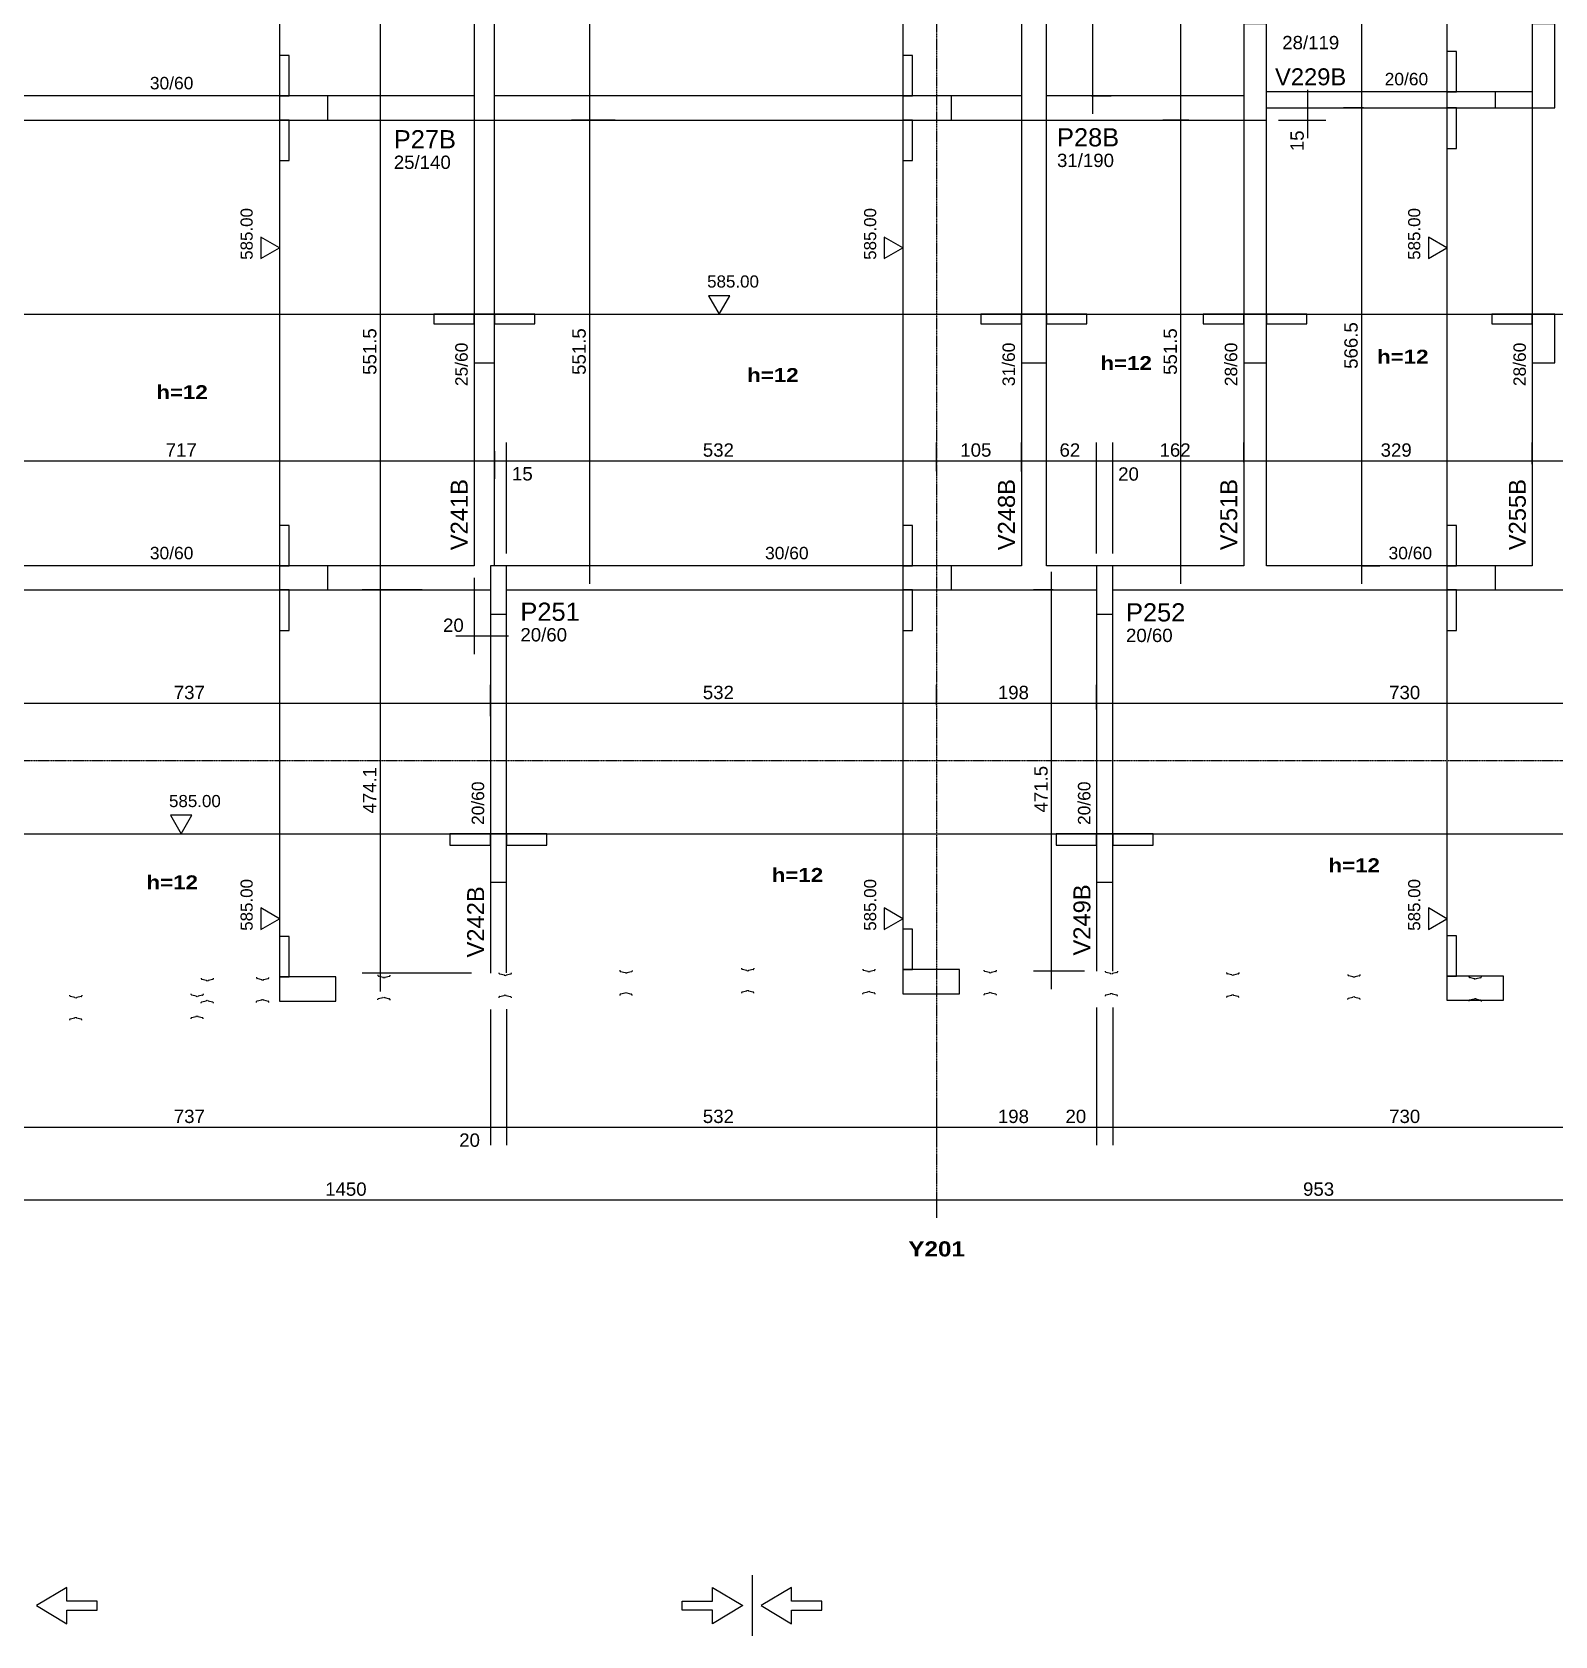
# Model space of a CAD drawing. Extents: x 618 to 9052, y 0 to 6750.
# Drawn here: x 2477 to 4361, y 0 to 1985 of the extents above; entities that cross this region are included whole.
import ezdxf

# ---------------------------------------------------------------- set-up
doc = ezdxf.new("R2010")
doc.units = 0
doc.header["$MEASUREMENT"] = 0
doc.linetypes.add('ESTILO_TQS_0007', pattern=[2.1, 1.5, -0.2, 0.2, -0.2])
for name, color, linetype in [('MTH-179', 1, 'CONTINUOUS'), ('MTH-202', 1, 'CONTINUOUS'), ('MTH-212', 1, 'CONTINUOUS'), ('MTH-224', 4, 'CONTINUOUS'), ('MTH-231', 1, 'CONTINUOUS'), ('MTH-COTAS7', 31, 'CONTINUOUS'), ('MTH-DIM-PILAR', 3, 'CONTINUOUS'), ('MTH-DIM-VIGA', 3, 'CONTINUOUS'), ('MTH-EIXO-214', 4, 'CONTINUOUS'), ('MTH-FACE-VIGA', 7, 'CONTINUOUS'), ('MTH-LINHA-SEÇÃO', 16, 'CONTINUOUS'), ('MTH-PILAR-SEGUE', 5, 'CONTINUOUS'), ('MTH-TIT1-PILAR', 5, 'CONTINUOUS'), ('MTH-TIT1-VIGA', 5, 'CONTINUOUS'), ('MTH-TXT', 4, 'CONTINUOUS'), ('MTH-TXT-NEGRITO', 5, 'CONTINUOUS')]:
    doc.layers.add(name, color=color, linetype=linetype)
doc.styles.add('TQS_ARIAL', font='arial.ttf')
doc.styles.add('TQS_ARIAL_BLACK', font='ariblk.ttf')

msp = doc.modelspace()

# ---------------------------------------------------------------- linework, layer by layer
at = {"layer": 'MTH-179', "linetype": 'Continuous'}
msp.add_line((3367.504952, 75.003475), (3367.504952, 0.003475), dxfattribs=at)
for points in [[(2482.503853, 37.503475), (2520.003853, 15.003475), (2520.003853, 31.878475), (2557.503853, 31.878475), (2557.503853, 43.128475), (2520.003853, 43.128475), (2520.003853, 60.003475), (2482.503853, 37.503475)], [(3356.253853, 37.503475), (3318.753853, 15.003475), (3318.753853, 31.878475), (3281.253853, 31.878475), (3281.253853, 43.128475), (3318.753853, 43.128475), (3318.753853, 60.003475), (3356.253853, 37.503475)], [(3378.753853, 37.503475), (3416.253853, 15.003475), (3416.253853, 31.878475), (3453.753853, 31.878475), (3453.753853, 43.128475), (3416.253853, 43.128475), (3416.253853, 60.003475), (3378.753853, 37.503475)]]:
    msp.add_lwpolyline(points, dxfattribs=at)
at = {"layer": 'MTH-224', "linetype": 'Continuous'}
for points in [[(2759.82125, 1704.5194), (2782.768955, 1717.768905), (2759.82125, 1731.017092), (2759.82125, 1704.5194)], [(3531.151029, 1704.5194), (3554.098734, 1717.768905), (3531.151029, 1731.017092), (3531.151029, 1704.5194)], [(4204.239822, 1704.5194), (4227.187527, 1717.768905), (4204.239822, 1731.017092), (4204.239822, 1704.5194)], [(3313.741587, 1658.42588), (3326.991092, 1635.478175), (3340.239279, 1658.42588), (3313.741587, 1658.42588)], [(2648.019462, 1015.53517), (2661.268967, 992.587465), (2674.517154, 1015.53517), (2648.019462, 1015.53517)], [(2759.82125, 874.281128), (2782.768955, 887.530633), (2759.82125, 900.77882), (2759.82125, 874.281128)], [(3531.151029, 874.281128), (3554.098734, 887.530633), (3531.151029, 900.77882), (3531.151029, 874.281128)], [(4204.239822, 874.281128), (4227.187527, 887.530633), (4204.239822, 900.77882), (4204.239822, 874.281128)]]:
    msp.add_lwpolyline(points, dxfattribs=at)
at = {"layer": 'MTH-231', "linetype": 'Continuous'}
for p, q in [((2686.30046, 813.057688), (2686.305916, 813.992756)), ((2700.987266, 813.9071), (2700.981811, 812.972031)), ((2754.816158, 814.066094), (2754.821614, 815.001162)), ((2769.502964, 814.915506), (2769.497509, 813.980437)), ((2904.857255, 816.973766), (2904.862711, 817.908834)), ((2911.099047, 814.862608), (2905.4517, 816.215559)), ((2918.935354, 816.13689), (2913.272606, 814.849926)), ((2919.544061, 817.823178), (2919.538606, 816.888109)), ((3054.864792, 819.74743), (3054.870248, 820.682498)), ((3061.106584, 817.636272), (3055.459237, 818.989223)), ((3068.942891, 818.910554), (3063.280143, 817.62359)), ((3069.551598, 820.596842), (3069.546143, 819.661773)), ((3204.412406, 822.708104), (3204.417862, 823.643172)), ((3210.654198, 820.596946), (3205.006851, 821.949897)), ((3218.490505, 821.871228), (3212.827757, 820.584264)), ((3219.099212, 823.557516), (3219.093757, 822.622447)), ((3354.901744, 825.398888), (3354.9072, 826.333956)), ((3361.143536, 823.28773), (3355.496189, 824.640681)), ((3368.979843, 824.562012), (3363.317095, 823.275048)), ((3369.58855, 826.2483), (3369.583095, 825.313231)), ((3504.897068, 824.149776), (3504.902524, 825.084844)), ((3511.13886, 822.038618), (3505.491513, 823.391569)), ((3518.975167, 823.3129), (3513.312419, 822.025936)), ((3519.583874, 824.999188), (3519.578419, 824.064119)), ((3654.892392, 822.900665), (3654.897848, 823.835733)), ((3661.134184, 820.789507), (3655.486837, 822.142458)), ((3668.970491, 822.063789), (3663.307743, 820.776825)), ((3669.579198, 823.750077), (3669.573743, 822.815008)), ((3804.887716, 821.651554), (3804.893172, 822.586622)), ((3811.129508, 819.540396), (3805.482161, 820.893347)), ((3818.965815, 820.814678), (3813.303067, 819.527714)), ((3819.574522, 822.500966), (3819.569067, 821.565897)), ((3954.880476, 819.951148), (3954.885932, 820.886216)), ((3961.122268, 817.83999), (3955.474921, 819.192941)), ((3968.958575, 819.114272), (3963.295827, 817.827308)), ((3969.567282, 820.80056), (3969.561827, 819.865491)), ((4104.868925, 817.491996), (4104.874381, 818.427064)), ((4111.110717, 815.380838), (4105.46337, 816.733789)), ((4118.947024, 816.65512), (4113.284276, 815.368156)), ((4119.555731, 818.341408), (4119.550276, 817.406339)), ((4254.84623, 815.322383), (4254.851686, 816.257451)), ((4261.088022, 813.211225), (4255.440675, 814.564176)), ((4268.924329, 814.485507), (4263.261581, 813.198543)), ((4269.533036, 816.171795), (4269.527581, 815.236726)), ((2673.740677, 793.618814), (2673.746133, 794.553882)), ((2692.542252, 810.94653), (2686.894905, 812.299481)), ((2688.427483, 794.468226), (2688.422028, 793.533157)), ((2700.378559, 812.220812), (2694.715811, 810.933848)), ((2761.05795, 811.954936), (2755.410603, 813.307887)), ((2768.894257, 813.229218), (2763.231509, 811.942254)), ((3204.845706, 794.329987), (3210.508455, 795.616951)), ((3212.682014, 795.60427), (3218.32936, 794.251318)), ((3354.726337, 795.334484), (3354.731793, 796.269552)), ((3355.335044, 797.020771), (3360.997793, 798.307735)), ((3363.171352, 798.295054), (3368.818698, 796.942102)), ((3369.413143, 796.183895), (3369.407687, 795.248827)), ((3504.721661, 794.085372), (3504.727117, 795.02044)), ((3505.330368, 795.771659), (3510.993117, 797.058623)), ((3513.166676, 797.045942), (3518.814022, 795.69299)), ((3519.408467, 794.934783), (3519.403011, 793.999715)), ((3655.325692, 794.522548), (3660.988441, 795.809512)), ((3663.162, 795.796831), (3668.809346, 794.443879)), ((3805.321016, 793.273437), (3810.983765, 794.560401)), ((3813.157324, 794.54772), (3818.80467, 793.194768)), ((2523.664757, 791.931702), (2523.670213, 792.86677)), ((2529.906549, 789.820544), (2524.259202, 791.173495)), ((2537.742856, 791.094826), (2532.080108, 789.807862)), ((2538.351563, 792.781114), (2538.346108, 791.846045)), ((2679.982469, 791.507656), (2674.335122, 792.860607)), ((2687.818776, 792.781938), (2682.156028, 791.494974)), ((2686.125053, 782.993284), (2686.130509, 783.928352)), ((2686.73376, 784.679571), (2692.396509, 785.966535)), ((2694.570068, 785.953854), (2700.217414, 784.600902)), ((2700.811859, 783.842695), (2700.806403, 782.907627)), ((2754.640751, 784.00169), (2754.646207, 784.936758)), ((2755.249458, 785.687977), (2760.912207, 786.974941)), ((2763.085766, 786.96226), (2768.733112, 785.609308)), ((2769.327557, 784.851101), (2769.322101, 783.916033)), ((2904.681848, 786.909362), (2904.687304, 787.84443)), ((2905.290555, 788.595649), (2910.953304, 789.882613)), ((2913.126863, 789.869932), (2918.774209, 788.51698)), ((2919.368654, 787.758773), (2919.363198, 786.823705)), ((3054.689385, 789.683026), (3054.694841, 790.618094)), ((3055.298092, 791.369313), (3060.960841, 792.656277)), ((3063.1344, 792.643596), (3068.781746, 791.290644)), ((3069.376191, 790.532437), (3069.370735, 789.597369)), ((3204.236999, 792.6437), (3204.242455, 793.578768)), ((3218.923805, 793.493111), (3218.918349, 792.558043)), ((3654.716985, 792.836261), (3654.722441, 793.771329)), ((3669.403791, 793.685672), (3669.398335, 792.750604)), ((3804.712309, 791.58715), (3804.717765, 792.522218)), ((3819.399115, 792.436561), (3819.393659, 791.501493)), ((3954.705069, 789.886744), (3954.710525, 790.821812)), ((3955.313776, 791.573031), (3960.976525, 792.859995)), ((3963.150084, 792.847314), (3968.79743, 791.494362)), ((3969.391875, 790.736155), (3969.386419, 789.801087)), ((4104.693518, 787.427592), (4104.698974, 788.36266)), ((4105.302225, 789.113879), (4110.964974, 790.400843)), ((4113.138533, 790.388162), (4118.785879, 789.03521)), ((4119.380324, 788.277003), (4119.374868, 787.341935)), ((4254.670823, 785.257979), (4254.676279, 786.193047)), ((4255.27953, 786.944266), (4260.942279, 788.23123)), ((4263.115838, 788.218549), (4268.763184, 786.865597)), ((4269.357629, 786.10739), (4269.352173, 785.172322)), ((2523.48935, 761.867298), (2523.494806, 762.802366)), ((2524.098057, 763.553585), (2529.760806, 764.840549)), ((2531.934365, 764.827868), (2537.581711, 763.474916)), ((2538.176156, 762.716709), (2538.1707, 761.781641)), ((2673.56527, 763.55441), (2673.570726, 764.489478)), ((2674.173977, 765.240697), (2679.836726, 766.527661)), ((2682.010285, 766.51498), (2687.657631, 765.162028)), ((2688.252076, 764.403821), (2688.24662, 763.468753))]:
    msp.add_line(p, q, dxfattribs=at)
for centre, radius, start, end in [((2755.591168, 814.061581), 0.775021, 179.666352, 256.527493), ((2768.722501, 813.984968), 0.775021, 282.803943, 359.665084), ((2905.632265, 816.969253), 0.775021, 179.666352, 256.527493), ((2910.918483, 814.108914), 0.775021, 359.666352, 76.527493), ((2913.444364, 814.094177), 0.775021, 102.803943, 179.665084), ((2918.763598, 816.89264), 0.775021, 282.803943, 359.665084), ((3055.639802, 819.742917), 0.775021, 179.666352, 256.527493), ((3060.92602, 816.882578), 0.775021, 359.666352, 76.527493), ((3063.451901, 816.867841), 0.775021, 102.803943, 179.665084), ((3068.771135, 819.666304), 0.775021, 282.803943, 359.665084), ((3205.187416, 822.703591), 0.775021, 179.666352, 256.527493), ((3210.473634, 819.843252), 0.775021, 359.666352, 76.527493), ((3212.999515, 819.828515), 0.775021, 102.803943, 179.665084), ((3218.318749, 822.626978), 0.775021, 282.803943, 359.665084), ((3355.676754, 825.394375), 0.775021, 179.666352, 256.527493), ((3360.962972, 822.534036), 0.775021, 359.666352, 76.527493), ((3363.488853, 822.519299), 0.775021, 102.803943, 179.665084), ((3368.808087, 825.317762), 0.775021, 282.803943, 359.665084), ((3505.672078, 824.145263), 0.775021, 179.666352, 256.527493), ((3510.958296, 821.284924), 0.775021, 359.666352, 76.527493), ((3513.484177, 821.270187), 0.775021, 102.803943, 179.665084), ((3518.803411, 824.06865), 0.775021, 282.803943, 359.665084), ((3655.667402, 822.896152), 0.775021, 179.666352, 256.527493), ((3660.95362, 820.035813), 0.775021, 359.666352, 76.527493), ((3663.479501, 820.021076), 0.775021, 102.803943, 179.665084), ((3668.798735, 822.819539), 0.775021, 282.803943, 359.665084), ((3805.662726, 821.647041), 0.775021, 179.666352, 256.527493), ((3810.948944, 818.786702), 0.775021, 359.666352, 76.527493), ((3813.474825, 818.771965), 0.775021, 102.803943, 179.665084), ((3818.794059, 821.570428), 0.775021, 282.803943, 359.665084), ((3955.655486, 819.946635), 0.775021, 179.666352, 256.527493), ((3960.941704, 817.086296), 0.775021, 359.666352, 76.527493), ((3963.467585, 817.071559), 0.775021, 102.803943, 179.665084), ((3968.786819, 819.870022), 0.775021, 282.803943, 359.665084), ((4105.643935, 817.487483), 0.775021, 179.666352, 256.527493), ((4110.930153, 814.627144), 0.775021, 359.666352, 76.527493), ((4113.456034, 814.612407), 0.775021, 102.803943, 179.665084), ((4118.775268, 817.41087), 0.775021, 282.803943, 359.665084), ((4255.62124, 815.31787), 0.775021, 179.666352, 256.527493), ((4268.752573, 815.241257), 0.775021, 282.803943, 359.665084), ((2687.07547, 813.053175), 0.775021, 179.666352, 256.527493), ((2692.361688, 810.192836), 0.775021, 359.666352, 76.527493), ((2694.887569, 810.178099), 0.775021, 102.803943, 179.665084), ((2700.206803, 812.976562), 0.775021, 282.803943, 359.665084), ((2760.877386, 811.201242), 0.775021, 359.666352, 76.527493), ((2763.403267, 811.186505), 0.775021, 102.803943, 179.665084), ((3205.017464, 793.574238), 0.775021, 102.803943, 179.665084), ((3210.336695, 796.372704), 0.775025, 282.804082, 359.770246), ((3212.862578, 796.357964), 0.775021, 179.666352, 256.527493), ((3218.148797, 793.497624), 0.775021, 359.666352, 76.527493), ((3355.506802, 796.265022), 0.775021, 102.803943, 179.665084), ((3360.826033, 799.063488), 0.775025, 282.804082, 359.770246), ((3363.351916, 799.048748), 0.775021, 179.666352, 256.527493), ((3368.638135, 796.188408), 0.775021, 359.666352, 76.527493), ((3505.502126, 795.01591), 0.775021, 102.803943, 179.665084), ((3510.821357, 797.814376), 0.775025, 282.804082, 359.770246), ((3513.34724, 797.799636), 0.775021, 179.666352, 256.527493), ((3518.633459, 794.939296), 0.775021, 359.666352, 76.527493), ((3655.49745, 793.766799), 0.775021, 102.803943, 179.665084), ((3660.816681, 796.565265), 0.775025, 282.804082, 359.770246), ((3663.342564, 796.550525), 0.775021, 179.666352, 256.527493), ((3668.628783, 793.690185), 0.775021, 359.666352, 76.527493), ((3810.812005, 795.316154), 0.775025, 282.804082, 359.770246), ((3813.337888, 795.301414), 0.775021, 179.666352, 256.527493), ((4260.907458, 812.457531), 0.775021, 359.666352, 76.527493), ((4263.433339, 812.442794), 0.775021, 102.803943, 179.665084), ((2524.439767, 791.927189), 0.775021, 179.666352, 256.527493), ((2529.725985, 789.06685), 0.775021, 359.666352, 76.527493), ((2532.251866, 789.052113), 0.775021, 102.803943, 179.665084), ((2537.5711, 791.850576), 0.775021, 282.803943, 359.665084), ((2674.515687, 793.614301), 0.775021, 179.666352, 256.527493), ((2679.801905, 790.753962), 0.775021, 359.666352, 76.527493), ((2682.327786, 790.739225), 0.775021, 102.803943, 179.665084), ((2686.905518, 783.923822), 0.775021, 102.803943, 179.665084), ((2687.64702, 793.537688), 0.775021, 282.803943, 359.665084), ((2692.224749, 786.722288), 0.775025, 282.804082, 359.770246), ((2694.750632, 786.707548), 0.775021, 179.666352, 256.527493), ((2700.036851, 783.847208), 0.775021, 359.666352, 76.527493), ((2755.421216, 784.932228), 0.775021, 102.803943, 179.665084), ((2760.740447, 787.730694), 0.775025, 282.804082, 359.770246), ((2763.26633, 787.715954), 0.775021, 179.666352, 256.527493), ((2768.552549, 784.855614), 0.775021, 359.666352, 76.527493), ((2905.462313, 787.8399), 0.775021, 102.803943, 179.665084), ((2910.781544, 790.638366), 0.775025, 282.804082, 359.770246), ((2913.307427, 790.623626), 0.775021, 179.666352, 256.527493), ((2918.593646, 787.763286), 0.775021, 359.666352, 76.527493), ((3055.46985, 790.613564), 0.775021, 102.803943, 179.665084), ((3060.789081, 793.41203), 0.775025, 282.804082, 359.770246), ((3063.314964, 793.39729), 0.775021, 179.666352, 256.527493), ((3068.601183, 790.53695), 0.775021, 359.666352, 76.527493), ((3805.492774, 792.517688), 0.775021, 102.803943, 179.665084), ((3818.624107, 792.441074), 0.775021, 359.666352, 76.527493), ((3955.485534, 790.817282), 0.775021, 102.803943, 179.665084), ((3960.804765, 793.615748), 0.775025, 282.804082, 359.770246), ((3963.330648, 793.601008), 0.775021, 179.666352, 256.527493), ((3968.616867, 790.740668), 0.775021, 359.666352, 76.527493), ((4105.473983, 788.35813), 0.775021, 102.803943, 179.665084), ((4110.793214, 791.156596), 0.775025, 282.804082, 359.770246), ((4113.319097, 791.141856), 0.775021, 179.666352, 256.527493), ((4118.605316, 788.281516), 0.775021, 359.666352, 76.527493), ((4255.451288, 786.188517), 0.775021, 102.803943, 179.665084), ((4260.770519, 788.986983), 0.775025, 282.804082, 359.770246), ((4263.296402, 788.972243), 0.775021, 179.666352, 256.527493), ((4268.582621, 786.111903), 0.775021, 359.666352, 76.527493), ((2524.269815, 762.797836), 0.775021, 102.803943, 179.665084), ((2529.589046, 765.596302), 0.775025, 282.804082, 359.770246), ((2532.114929, 765.581562), 0.775021, 179.666352, 256.527493), ((2537.401148, 762.721222), 0.775021, 359.666352, 76.527493), ((2674.345735, 764.484948), 0.775021, 102.803943, 179.665084), ((2679.664966, 767.283414), 0.775025, 282.804082, 359.770246), ((2682.190849, 767.268674), 0.775021, 179.666352, 256.527493), ((2687.477068, 764.408334), 0.775021, 359.666352, 76.527493)]:
    msp.add_arc(centre, radius, start, end, dxfattribs=at)
at = {"layer": 'MTH-COTAS7', "linetype": 'Continuous'}
for p, q in [((3898.090154, 1883.235538), (3898.090154, 2440.236807)), ((4121.721452, 1888.235538), (4121.721452, 2440.236807)), ((2907.747866, 1883.235538), (2907.747866, 2367.235538)), ((3166.736372, 1883.235538), (3166.736372, 2367.235538)), ((3789.204189, 1883.235538), (3789.204189, 2367.235538)), ((3178.108916, 1905.735538), (3144.236372, 1905.735538)), ((3787.38231, 1905.735538), (3811.704189, 1905.735538)), ((3907.981767, 1905.735538), (3875.590154, 1905.735538)), ((4055.024936, 1853.235538), (4055.024936, 1913.235538)), ((4135.9398, 1910.735538), (4099.221452, 1910.735538)), ((4121.721452, 1301.735539), (4121.721452, 1913.235538)), ((2907.747866, 1301.735539), (2907.747866, 1898.235538)), ((3166.736372, 1301.735539), (3166.736372, 1898.235538)), ((3898.090154, 1301.735539), (3898.090154, 1898.235538)), ((4018.781389, 1890.735538), (4077.524936, 1890.735538)), ((4124.079873, 1890.735538), (4099.221452, 1890.735538)), ((3198.375771, 1875.735538), (3144.236372, 1875.735538)), ((3907.71324, 1875.735538), (3875.590154, 1875.735538)), ((4018.781389, 1875.735538), (4077.524936, 1875.735538)), ((3063.782865, 1339.235502), (3063.782865, 1476.735502)), ((3063.782865, 1339.235502), (3063.782865, 1476.735502)), ((3595.782195, 1441.23987), (3595.782195, 1476.735502)), ((3595.782195, 1441.23987), (3595.782195, 1476.735502)), ((3700.777667, 1440.935121), (3700.777667, 1476.735502)), ((3731.777667, 1440.325623), (3731.777667, 1476.735502)), ((3793.782865, 1339.235502), (3793.782865, 1476.735502)), ((3793.782865, 1339.235502), (3793.782865, 1476.735502)), ((3813.782865, 1339.235502), (3813.782865, 1476.735502)), ((3813.782865, 1339.235502), (3813.782865, 1476.735502)), ((3975.781389, 1452.53387), (3975.781389, 1476.735502)), ((4003.781389, 1442.267906), (4003.781389, 1476.735502)), ((4332.782957, 1450.014045), (4332.782957, 1476.735502)), ((2284.282865, 1454.235502), (3046.282195, 1454.235502)), ((3023.782195, 1461.305381), (3023.782195, 1431.735502)), ((3026.282195, 1454.235502), (3086.282865, 1454.235502)), ((3041.282865, 1454.235502), (3618.282195, 1454.235502)), ((3048.782195, 1466.039364), (3048.782195, 1431.735502)), ((3573.282195, 1454.235502), (3723.277667, 1454.235502)), ((3709.277667, 1454.235502), (3816.282865, 1454.235502)), ((3771.282865, 1454.235502), (3836.282865, 1454.235502)), ((3791.282865, 1454.235502), (3998.281389, 1454.235502)), ((3981.281389, 1454.235502), (4355.282957, 1454.235502)), ((4338.282957, 1454.235502), (4566.282865, 1454.235502)), ((2907.747866, 797.609574), (2907.747866, 1316.735502)), ((3156.793581, 1324.235539), (3144.236372, 1324.235539)), ((3738.170199, 800.195098), (3738.170199, 1316.735502)), ((3906.737551, 1324.235539), (3875.590154, 1324.235539)), ((4122.394373, 1324.235539), (4144.221452, 1324.235539)), ((2959.539305, 1294.235502), (2885.247866, 1294.235502)), ((3023.782195, 1309.235502), (3023.782195, 1214.928871)), ((3740.190207, 1294.235502), (3715.670199, 1294.235502)), ((3001.282195, 1237.428871), (3066.282865, 1237.428871)), ((3043.782865, 1249.235502), (3043.782865, 1214.928871)), ((3043.782865, 1138.198918), (3043.782865, 1176.735502)), ((3063.782865, 1135.809892), (3063.782865, 1176.735502)), ((3595.782195, 1151.877151), (3595.782195, 1176.735502)), ((3595.782195, 1151.877151), (3595.782195, 1176.735502)), ((3793.782865, 1146.502966), (3793.782865, 1176.735502)), ((3813.782865, 1129.484711), (3813.782865, 1176.735502)), ((2284.282865, 1154.235502), (3066.282865, 1154.235502)), ((3041.282865, 1154.235502), (3618.282195, 1154.235502)), ((3573.282195, 1154.235502), (3816.282865, 1154.235502)), ((3791.282865, 1154.235502), (4566.282865, 1154.235502)), ((3020.412441, 820.109574), (2885.247866, 820.109574)), ((3778.782865, 822.695098), (3715.670199, 822.695098)), ((3043.782865, 775.256992), (3043.782865, 607.214632)), ((3063.782865, 775.666447), (3063.782865, 607.214632)), ((3793.782865, 777.696396), (3793.782865, 607.214632)), ((3813.782865, 777.529843), (3813.782865, 607.214632)), ((3043.782865, 760.256992), (3043.782865, 607.214632)), ((3063.782865, 760.666447), (3063.782865, 607.214632)), ((3793.782865, 762.696396), (3793.782865, 607.214632)), ((3813.782865, 762.529843), (3813.782865, 607.214632)), ((3595.782195, 655.734603), (3595.782195, 607.214632)), ((3595.782195, 655.734603), (3595.782195, 607.214632)), ((2284.282865, 629.714632), (3066.282865, 629.714632)), ((3021.282865, 629.714632), (3086.282865, 629.714632)), ((3041.282865, 629.714632), (3618.282195, 629.714632)), ((3573.282195, 629.714632), (3816.282865, 629.714632)), ((3771.282865, 629.714632), (3836.282865, 629.714632)), ((3791.282865, 629.714632), (4566.282865, 629.714632)), ((2123.282195, 539.714632), (3618.282195, 539.714632)), ((3573.282195, 539.714632), (4571.282195, 539.714632)), ((3595.782195, 541.16022), (3595.782195, 517.214632)), ((3595.782195, 541.16022), (3595.782195, 517.214632))]:
    msp.add_line(p, q, dxfattribs=at)
at = {"layer": 'MTH-EIXO-214', "linetype": 'ESTILO_TQS_0007'}
for p, q in [((3595.782195, 6324.951479), (3595.782195, 517.214632)), ((673.355745, 1083.235465), (8996.284341, 1083.235465))]:
    msp.add_line(p, q, dxfattribs=at)
at = {"layer": 'MTH-FACE-VIGA', "linetype": 'Continuous'}
for points in [[(3023.782195, 1905.735502), (2306.782865, 1905.735502)], [(3700.777667, 1905.735502), (3048.782195, 1905.735502)], [(3975.781389, 1905.735502), (3731.777667, 1905.735502)], [(4332.782957, 1910.735501), (4003.781389, 1910.735501)], [(4003.781389, 1890.735501), (4332.782957, 1890.735501)], [(4332.782957, 1890.735501), (4332.782957, 1324.235502)], [(2306.782865, 1875.735502), (3023.782195, 1875.735502)], [(3023.782195, 1875.735502), (3023.782195, 1324.235502)], [(3048.782195, 1875.735502), (3700.777667, 1875.735502)], [(3048.782195, 1324.235502), (3048.782195, 1875.735502)], [(3700.777667, 1875.735502), (3700.777667, 1324.235502)], [(3731.777667, 1875.735502), (3975.781389, 1875.735502)], [(3731.777667, 1324.235502), (3731.777667, 1875.735502)], [(3975.781389, 1875.735538), (3975.781389, 1324.235502)], [(4003.781389, 1324.235502), (4003.781389, 1875.735538)], [(3023.782195, 1324.235502), (2306.782865, 1324.235502)], [(3700.777667, 1324.235502), (3064.102748, 1324.235502)], [(3794.102748, 1324.235502), (3731.777667, 1324.235502)], [(3975.781389, 1324.235502), (3814.102748, 1324.235502)], [(4332.782957, 1324.235502), (4003.781389, 1324.235502)], [(2306.782865, 1294.235502), (3036.282195, 1294.235502)], [(3036.282195, 1294.235502), (3044.102748, 1294.235502)], [(3064.102748, 1294.235502), (3716.277667, 1294.235502)], [(3716.277667, 1294.235502), (3794.102748, 1294.235502)], [(3814.102748, 1294.235502), (3989.781389, 1294.235502)], [(3989.781389, 1294.235502), (4346.782957, 1294.235502)], [(4346.782957, 1294.235502), (4544.102748, 1294.235502)], [(3043.782865, 1264.235502), (3043.782865, 820.282023)], [(3063.782865, 820.678728), (3063.782865, 1264.235502)], [(3793.782865, 1264.235502), (3793.782865, 822.695098)], [(3813.782865, 822.52858), (3813.782865, 1264.235502)]]:
    msp.add_lwpolyline(points, dxfattribs=at)
at = {"layer": 'MTH-LINHA-SEÇÃO', "linetype": 'Continuous'}
for p, q in [((2782.768955, 6068.395893), (2782.768955, 785.505044)), ((4227.187527, 4933.718199), (4227.187527, 786.495418)), ((3554.098734, 3486.218237), (3554.098734, 794.692406)), ((1085.927134, 1635.478175), (8679.057644, 1635.478175)), ((1085.927134, 992.587465), (8750.247429, 992.587465))]:
    msp.add_line(p, q, dxfattribs=at)
for points in [[(2794.768955, 1955.735538), (2782.768955, 1955.735538), (2782.768955, 1905.735538), (2794.768955, 1905.735538), (2794.768955, 1955.735538)], [(3566.098734, 1955.735538), (3554.098734, 1955.735538), (3554.098734, 1905.735538), (3566.098734, 1905.735538), (3566.098734, 1955.735538)], [(4239.187527, 1960.735538), (4227.187527, 1960.735538), (4227.187527, 1910.735538), (4239.187527, 1910.735538), (4239.187527, 1960.735538)], [(2782.768955, 1905.735538), (2782.768955, 1875.735538), (2842.768955, 1875.735538), (2842.768955, 1905.735538), (2782.768955, 1905.735538)], [(3554.098734, 1905.735538), (3554.098734, 1875.735538), (3614.098734, 1875.735538), (3614.098734, 1905.735538), (3554.098734, 1905.735538)], [(4227.187527, 1910.735538), (4227.187527, 1890.735538), (4287.187527, 1890.735538), (4287.187527, 1910.735538), (4227.187527, 1910.735538)], [(4239.187527, 1890.735538), (4227.187527, 1890.735538), (4227.187527, 1840.735538), (4239.187527, 1840.735538), (4239.187527, 1890.735538)], [(2794.768955, 1875.735538), (2782.768955, 1875.735538), (2782.768955, 1825.735538), (2794.768955, 1825.735538), (2794.768955, 1875.735538)], [(3566.098734, 1875.735538), (3554.098734, 1875.735538), (3554.098734, 1825.735538), (3566.098734, 1825.735538), (3566.098734, 1875.735538)], [(3023.782195, 1623.478175), (3023.782195, 1635.478175), (2973.782195, 1635.478175), (2973.782195, 1623.478175), (3023.782195, 1623.478175)], [(3048.782195, 1635.478175), (3023.782195, 1635.478175), (3023.782195, 1575.478175), (3048.782195, 1575.478175), (3048.782195, 1635.478175)], [(3098.782195, 1623.478175), (3098.782195, 1635.478175), (3048.782195, 1635.478175), (3048.782195, 1623.478175), (3098.782195, 1623.478175)], [(3700.777667, 1623.478175), (3700.777667, 1635.478175), (3650.777667, 1635.478175), (3650.777667, 1623.478175), (3700.777667, 1623.478175)], [(3731.777667, 1635.478175), (3700.777667, 1635.478175), (3700.777667, 1575.478175), (3731.777667, 1575.478175), (3731.777667, 1635.478175)], [(3781.777667, 1623.478175), (3781.777667, 1635.478175), (3731.777667, 1635.478175), (3731.777667, 1623.478175), (3781.777667, 1623.478175)], [(3975.781389, 1623.478175), (3975.781389, 1635.478175), (3925.781389, 1635.478175), (3925.781389, 1623.478175), (3975.781389, 1623.478175)], [(4003.781389, 1635.478175), (3975.781389, 1635.478175), (3975.781389, 1575.478175), (4003.781389, 1575.478175), (4003.781389, 1635.478175)], [(4053.781389, 1623.478175), (4053.781389, 1635.478175), (4003.781389, 1635.478175), (4003.781389, 1623.478175), (4053.781389, 1623.478175)], [(4332.782957, 1623.478175), (4332.782957, 1635.478175), (4282.782957, 1635.478175), (4282.782957, 1623.478175), (4332.782957, 1623.478175)], [(4360.782957, 1635.478175), (4332.782957, 1635.478175), (4332.782957, 1575.478175), (4360.782957, 1575.478175), (4360.782957, 1635.478175)], [(2794.768955, 1374.235539), (2782.768955, 1374.235539), (2782.768955, 1324.235539), (2794.768955, 1324.235539), (2794.768955, 1374.235539)], [(3566.098734, 1374.235539), (3554.098734, 1374.235539), (3554.098734, 1324.235539), (3566.098734, 1324.235539), (3566.098734, 1374.235539)], [(4239.187527, 1374.235539), (4227.187527, 1374.235539), (4227.187527, 1324.235539), (4239.187527, 1324.235539), (4239.187527, 1374.235539)], [(2782.768955, 1324.235539), (2782.768955, 1294.235539), (2842.768955, 1294.235539), (2842.768955, 1324.235539), (2782.768955, 1324.235539)], [(3554.098734, 1324.235539), (3554.098734, 1294.235539), (3614.098734, 1294.235539), (3614.098734, 1324.235539), (3554.098734, 1324.235539)], [(4227.187527, 1324.235539), (4227.187527, 1294.235539), (4287.187527, 1294.235539), (4287.187527, 1324.235539), (4227.187527, 1324.235539)], [(2794.768955, 1294.235539), (2782.768955, 1294.235539), (2782.768955, 1244.235539), (2794.768955, 1244.235539), (2794.768955, 1294.235539)], [(3566.098734, 1294.235539), (3554.098734, 1294.235539), (3554.098734, 1244.235539), (3566.098734, 1244.235539), (3566.098734, 1294.235539)], [(4239.187527, 1294.235539), (4227.187527, 1294.235539), (4227.187527, 1244.235539), (4239.187527, 1244.235539), (4239.187527, 1294.235539)], [(3043.782865, 992.587502), (2993.782865, 992.587502), (2993.782865, 978.587502), (3043.782865, 978.587502), (3043.782865, 992.587502)], [(3063.782865, 992.587502), (3043.782865, 992.587502), (3043.782865, 932.587502), (3063.782865, 932.587502), (3063.782865, 992.587502)], [(3113.782865, 992.587502), (3063.782865, 992.587502), (3063.782865, 978.587502), (3113.782865, 978.587502), (3113.782865, 992.587502)], [(3793.782865, 992.587502), (3743.782865, 992.587502), (3743.782865, 978.587502), (3793.782865, 978.587502), (3793.782865, 992.587502)], [(3813.782865, 992.587502), (3793.782865, 992.587502), (3793.782865, 932.587502), (3813.782865, 932.587502), (3813.782865, 992.587502)], [(3863.782865, 992.587502), (3813.782865, 992.587502), (3813.782865, 978.587502), (3863.782865, 978.587502), (3863.782865, 992.587502)], [(3566.098734, 874.693446), (3554.098734, 874.693446), (3554.098734, 824.693446), (3566.098734, 824.693446), (3566.098734, 874.693446)], [(2794.768955, 865.510015), (2782.768955, 865.510015), (2782.768955, 815.510015), (2794.768955, 815.510015), (2794.768955, 865.510015)], [(4239.187527, 866.499039), (4227.187527, 866.499039), (4227.187527, 816.499039), (4239.187527, 816.499039), (4239.187527, 866.499039)], [(2782.768955, 815.510015), (2782.768955, 785.510015), (2852.768955, 785.510015), (2852.768955, 815.510015), (2782.768955, 815.510015)], [(3554.098734, 824.693446), (3554.098734, 794.693446), (3624.098734, 794.693446), (3624.098734, 824.693446), (3554.098734, 824.693446)], [(4227.187527, 816.499039), (4227.187527, 786.499039), (4297.187527, 786.499039), (4297.187527, 816.499039), (4227.187527, 816.499039)]]:
    msp.add_lwpolyline(points, dxfattribs=at)
at = {"layer": 'MTH-PILAR-SEGUE', "linetype": 'Continuous'}
for points in [[(3700.777667, 1875.735538), (3731.777667, 1875.735538), (3731.777667, 2065.735538), (3700.777667, 2065.735538), (3700.777667, 1875.735538)], [(3023.782195, 1875.735539), (3048.782195, 1875.735539), (3048.782195, 2015.735539), (3023.782195, 2015.735539), (3023.782195, 1875.735539)], [(3975.781389, 1875.735538), (4003.781389, 1875.735538), (4003.781389, 1994.735538), (3975.781389, 1994.735538), (3975.781389, 1875.735538)], [(4332.782957, 1890.735539), (4360.782957, 1890.735539), (4360.782957, 1994.735539), (4332.782957, 1994.735539), (4332.782957, 1890.735539)], [(3043.782865, 1264.235502), (3063.782865, 1264.235502), (3063.782865, 1324.235502), (3043.782865, 1324.235502), (3043.782865, 1264.235502)], [(3793.782865, 1264.235502), (3813.782865, 1264.235502), (3813.782865, 1324.235502), (3793.782865, 1324.235502), (3793.782865, 1264.235502)]]:
    msp.add_lwpolyline(points, dxfattribs=at)

# ---------------------------------------------------------------- texts
at = {"layer": 'MTH-202', "linetype": 'Continuous', "style": 'TQS_ARIAL'}
for s, p in [('P251', (3080.99129, 1256.09482)), ('P252', (3830.188219, 1255.323871))]:
    msp.add_text(s, height=22.5, dxfattribs=at).set_placement(p)
at = {"layer": 'MTH-212', "linetype": 'Continuous', "style": 'TQS_ARIAL'}
for s, p in [('28/119', (4023.45321, 1963.321405)), ('25/140', (2924.366542, 1815.244116)), ('31/190', (3744.826721, 1817.622121))]:
    msp.add_text(s, height=16.5, dxfattribs=at).set_placement(p)
at = {"layer": 'MTH-COTAS7', "linetype": 'Continuous', "style": 'TQS_ARIAL'}
for s, p in [('15', (4050.074936, 1837.235544)), ('551.5', (2902.797866, 1560.385539)), ('551.5', (3161.786372, 1560.385539)), ('551.5', (3893.140154, 1560.385539)), ('566.5', (4116.771452, 1567.885539)), ('474.1', (2902.797866, 1017.572538)), ('471.5', (3733.220199, 1018.8653))]:
    msp.add_text(s, height=16.5, rotation=90, dxfattribs=at).set_placement(p)
for s, p in [('717', (2642.18253, 1459.185502)), ('532', (3306.68253, 1459.185502)), ('105', (3625.179931, 1459.185502)), ('62', (3747.930266, 1459.185502)), ('162', (3871.682127, 1459.185502)), ('329', (4145.182173, 1459.185502)), ('15', (3070.570269, 1429.782708)), ('20', (3820.471402, 1429.507944)), ('20', (2985.282201, 1242.378871)), ('737', (2652.182865, 1159.185502)), ('532', (3306.68253, 1159.185502)), ('198', (3671.68253, 1159.185502)), ('730', (4155.682865, 1159.185502)), ('737', (2652.182865, 634.664632)), ('532', (3306.68253, 634.664632)), ('198', (3671.68253, 634.664632)), ('20', (3755.282871, 634.664632)), ('730', (4155.682865, 634.664632)), ('20', (3005.282871, 605.254144)), ('1450', (2839.432195, 544.664632)), ('953', (4049.182195, 544.664632))]:
    msp.add_text(s, height=16.5, dxfattribs=at).set_placement(p)
at = {"layer": 'MTH-DIM-PILAR', "linetype": 'Continuous', "style": 'TQS_ARIAL'}
for p in [(3080.99129, 1230.59482), (3830.188219, 1229.823871)]:
    msp.add_text('20/60', height=16.5, dxfattribs=at).set_placement(p)
at = {"layer": 'MTH-DIM-VIGA', "linetype": 'Continuous', "style": 'TQS_ARIAL'}
for s, p in [('30/60', (2622.589722, 1913.735502)), ('20/60', (4150.187527, 1918.735501)), ('30/60', (2622.589722, 1332.235502)), ('30/60', (3383.674088, 1332.235502)), ('30/60', (4154.987943, 1332.235502))]:
    msp.add_text(s, height=15.4, dxfattribs=at).set_placement(p)
for s, p in [('25/60', (3015.782195, 1546.478175)), ('31/60', (3692.777667, 1546.478175)), ('28/60', (3967.781389, 1546.478175)), ('28/60', (4324.782957, 1546.478175)), ('20/60', (3036.102748, 1003.459575)), ('20/60', (3786.102748, 1003.459575))]:
    msp.add_text(s, height=15.4, rotation=90, dxfattribs=at).set_placement(p)
at = {"layer": 'MTH-TIT1-PILAR', "linetype": 'Continuous', "style": 'TQS_ARIAL'}
for s, p in [('P28B', (3744.826721, 1843.122121)), ('P27B', (2924.366542, 1840.744116))]:
    msp.add_text(s, height=22.5, dxfattribs=at).set_placement(p)
at = {"layer": 'MTH-TIT1-VIGA', "linetype": 'Continuous', "style": 'TQS_ARIAL'}
msp.add_text('V229B', height=21, dxfattribs=at).set_placement((4014.531389, 1918.735501))
for s, p in [('V241B', (3015.782195, 1343.485502)), ('V248B', (3692.777667, 1343.485502)), ('V251B', (3967.781389, 1343.485502)), ('V255B', (4324.782957, 1343.485502)), ('V242B', (3036.102748, 839.532023)), ('V249B', (3786.102748, 841.945098))]:
    msp.add_text(s, height=21, rotation=90, dxfattribs=at).set_placement(p)
at = {"layer": 'MTH-TXT', "linetype": 'Continuous', "style": 'TQS_ARIAL'}
for p in [(2749.768955, 1702.768905), (3521.098734, 1702.768905), (4194.187527, 1702.768905), (2749.768955, 872.530633), (3521.098734, 872.530633), (4194.187527, 872.530633)]:
    msp.add_text('585.00', height=15, rotation=90, dxfattribs=at).set_placement(p)
for p in [(3311.991092, 1668.478175), (2646.268967, 1025.587465)]:
    msp.add_text('585.00', height=15, dxfattribs=at).set_placement(p)
at = {"layer": 'MTH-TXT-NEGRITO', "linetype": 'Continuous', "style": 'TQS_ARIAL_BLACK'}
for s, height, p in [('h=12', 17.25, (4140.772072, 1574.307484)), ('h=12', 17.25, (3361.563673, 1551.587257)), ('h=12', 17.25, (3798.544502, 1566.415504)), ('h=12', 17.25, (2630.569135, 1530.399009)), ('h=12', 17.25, (4080.631014, 944.989247)), ('h=12', 17.25, (2618.441481, 923.876648)), ('h=12', 17.25, (3391.875031, 933.007357)), ('Y201', 18.75, (3560.904796, 469.517112))]:
    msp.add_text(s, height=height, dxfattribs=at).set_placement(p)

doc.saveas('drawing.dxf')
